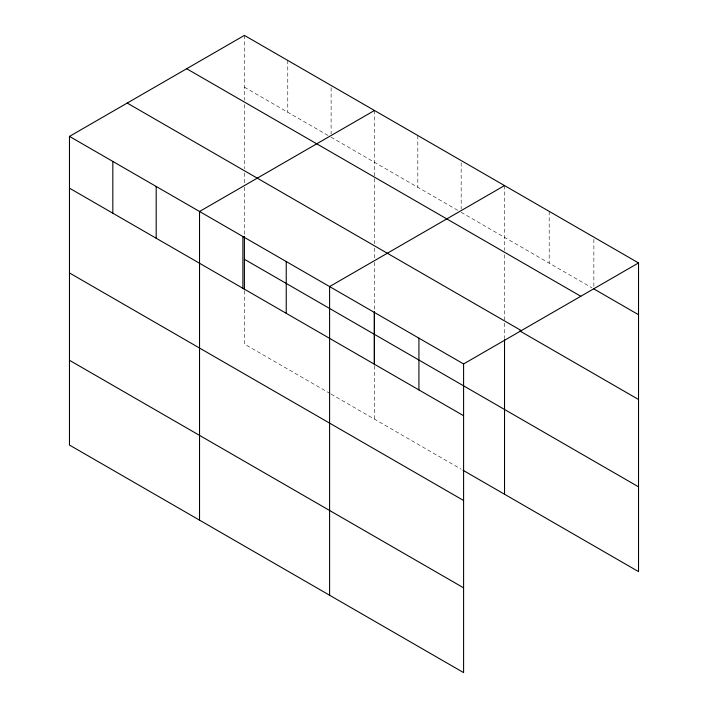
<?xml version="1.0" encoding="UTF-8"?>
<svg xmlns="http://www.w3.org/2000/svg" width="708" height="708" viewBox="0 0 708 708"><rect width="100%" height="100%" fill="white"/><g stroke="black" fill="none" stroke-linecap="round" stroke-linejoin="round"><path stroke-width="0.53" stroke-dasharray="3.54 2.66" d="M244.41 87.181L328.291 135.6M331.114 137.237L458.35 210.692M461.174 212.32L591.959 287.829M330.176 393.577L244.41 344.061L244.41 290.811M331.114 394.126L461.174 469.209M593.862 239.357L593.862 286.722M549.196 211.365L549.196 263.137M504.53 185.576L504.53 250.393M504.53 254.738L504.53 319.954M504.53 323.22L504.53 338.504M461.174 162.751L461.174 209.019M417.817 135.52L417.817 187.293M374.47 110.492L374.47 177.478M374.47 178.566L374.47 243.773M374.47 248.127L374.47 257.951M374.47 262.323L374.47 310.361M374.47 365.894L374.47 419.154M331.114 87.659L331.114 133.927M287.767 60.428L287.767 112.209M244.41 35.4L244.41 100.217M244.41 104.563L244.41 168.69M244.41 173.044L244.41 182.868M244.41 187.231L244.41 235.268"/><path stroke-width="1.06" d="M69.472 136.396L463.59 363.939L463.59 672.6L69.472 445.058L69.472 136.396L244.41 35.4L638.528 262.942L638.528 571.604L463.059 470.298M374.47 110.492L199.532 211.488L199.532 520.15M504.53 185.576L329.592 286.572L329.592 595.233M463.59 363.939L638.528 262.942M593.862 288.926L638.528 314.715M186.682 68.729L580.799 296.271M127.201 103.067L521.318 330.609M519.734 330.901L638.528 399.489M244.41 259.287L638.528 486.83M69.472 188.178L463.59 415.711M69.472 272.952L463.59 500.485M69.472 360.292L463.59 587.826M504.53 339.592L504.53 494.237M418.924 338.15L418.924 389.922M374.47 311.449L374.47 364.806M374.258 312.361L374.258 364.142M286.236 261.544L286.236 313.325M244.41 236.366L244.41 289.722M242.888 236.516L242.888 288.289M156.185 186.461L156.185 238.233M112.829 161.424L112.829 213.205"/></g></svg>
